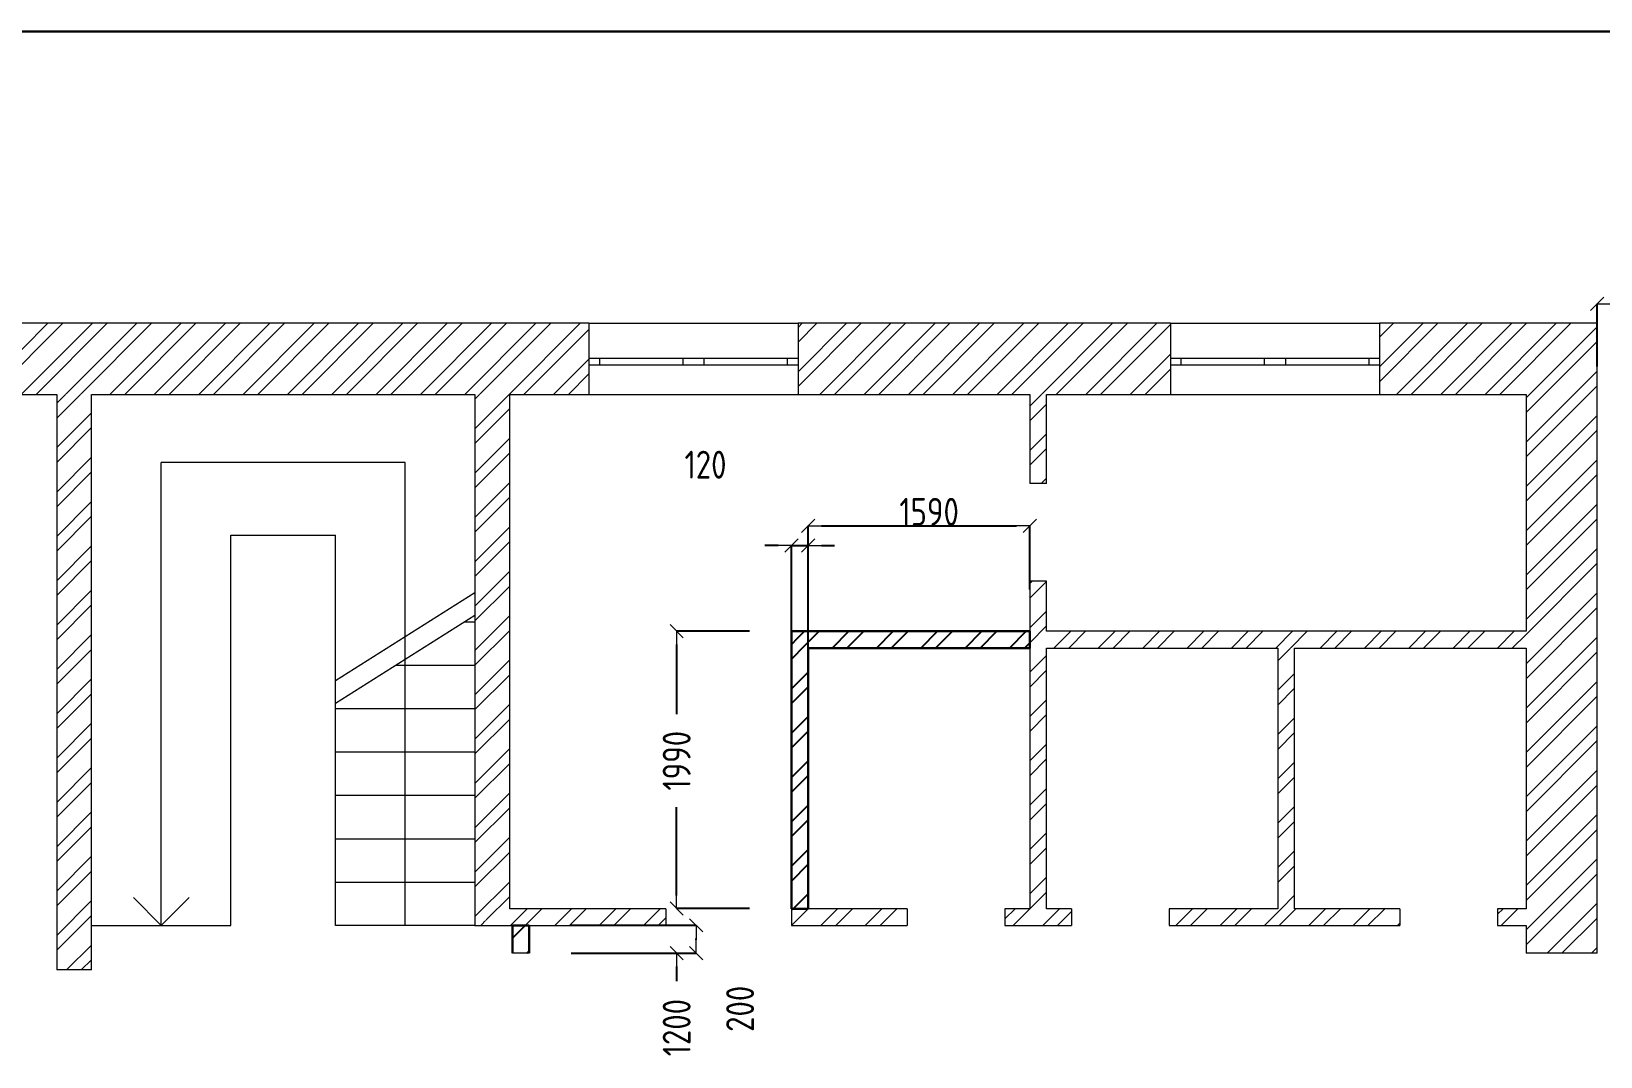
# Model space of a CAD drawing. Header units: millimetres. Extents: x -112594 to 313336, y -1917 to 255843.
# Drawn here: x 176941 to 188198, y 33807 to 41163 of the extents above; entities that cross this region are included whole.
import ezdxf

# ---------------------------------------------------------------- set-up
doc = ezdxf.new("R2010")
doc.units = ezdxf.units.MM
doc.header["$MEASUREMENT"] = 0
doc.set_wipeout_variables(frame=1)
doc.linetypes.add('Wipeout_Contour', pattern=[1000, 0, -1000])
for name, color, linetype, lineweight in [('2D - Общий_Ном._пера__1', 7, 'Continuous', 13), ('Двери ARCHICAD_Ном._пера__1', 7, 'Continuous', 13), ('Конструктив - Стены Несущие_Ном._пера__1', 7, 'Continuous', 13), ('Конструктив - Стены Несущие_Ном._пера__47', 7, 'Continuous', 30), ('Окна ARCHICAD_Ном._пера__1', 7, 'Continuous', 13)]:
    doc.layers.add(name, color=color, linetype=linetype, lineweight=lineweight)
doc.layers.add('Двери ARCHICAD', color=7, linetype='Continuous')
doc.layers.add('Конструктив - Стены Несущие', color=7, linetype='Continuous')
doc.layers.add('Конструктив - Стены Несущие_Ном._пера__63', color=7, linetype='Continuous', lineweight=25, true_color=0xff9955)
doc.styles.add('СГЕНЕРИР_СТИЛЬ_1', font='')
doc.styles.get('СГЕНЕРИР_СТИЛЬ_1').set_extended_font_data('GOST Type AU')
doc.dimstyles.new('СГЕНЕРИР_СТИЛЬ__1', dxfattribs={"dimtxt": 200, "dimasz": 95, "dimexe": 0.18, "dimexo": 300, "dimgap": 0.09, "dimtad": 1, "dimdec": 0, "dimzin": 0, "dimdsep": 46, "dimtxsty": 'СГЕНЕРИР_СТИЛЬ_1', "dimblk": 'ARROWHEAD_6', "dimblk1": 'ARROWHEAD_6', "dimblk2": 'ARROWHEAD_6', "dimcen": 0.09, "dimclrd": 7, "dimclre": 7, "dimclrt": 7, "dimazin": 0, "dimtfac": 1, "dimtdec": 4, "dimtmove": 0, "dimatfit": 3, "dimfxl": 1, "dimtolj": 1, "dimtzin": 0, "dimarcsym": 0})
doc.dimstyles.new('СГЕНЕРИР_СТИЛЬ__2', dxfattribs={"dimtxt": 200, "dimasz": 95, "dimexe": 0.18, "dimexo": 300, "dimgap": 0.09, "dimtad": 1, "dimtih": 1, "dimtoh": 1, "dimdec": 0, "dimzin": 0, "dimdsep": 46, "dimtxsty": 'СГЕНЕРИР_СТИЛЬ_1', "dimblk": 'ARROWHEAD_6', "dimblk1": 'ARROWHEAD_6', "dimblk2": 'ARROWHEAD_6', "dimcen": 0.09, "dimclrd": 7, "dimclre": 7, "dimclrt": 7, "dimazin": 0, "dimtfac": 1, "dimtdec": 4, "dimtmove": 0, "dimatfit": 3, "dimfxl": 1, "dimtolj": 1, "dimtzin": 0, "dimarcsym": 0})
doc.dimstyles.new('СГЕНЕРИР_СТИЛЬ__3', dxfattribs={"dimtxt": 200, "dimasz": 95, "dimexe": 0.18, "dimexo": 300, "dimgap": 0.09, "dimtad": 1, "dimtih": 1, "dimtoh": 1, "dimdec": 0, "dimzin": 0, "dimdsep": 46, "dimtxsty": 'СГЕНЕРИР_СТИЛЬ_1', "dimblk": 'ARROWHEAD_6', "dimblk1": 'ARROWHEAD_6', "dimblk2": 'ARROWHEAD_6', "dimcen": 0.09, "dimclrd": 7, "dimclre": 7, "dimclrt": 7, "dimazin": 0, "dimtfac": 1, "dimtdec": 4, "dimtmove": 2, "dimatfit": 3, "dimfxl": 1, "dimtolj": 1, "dimtzin": 0, "dimarcsym": 0})
doc.dimstyles.new('СГЕНЕРИР_СТИЛЬ__4', dxfattribs={"dimtxt": 200, "dimasz": 95, "dimexe": 0.18, "dimexo": 300, "dimgap": 0.09, "dimtad": 1, "dimdec": 0, "dimzin": 0, "dimdsep": 46, "dimtxsty": 'СГЕНЕРИР_СТИЛЬ_1', "dimblk": 'ARROWHEAD_6', "dimblk1": 'ARROWHEAD_6', "dimblk2": 'ARROWHEAD_6', "dimcen": 0.09, "dimclrd": 7, "dimclre": 7, "dimclrt": 7, "dimazin": 0, "dimtfac": 1, "dimtdec": 4, "dimtmove": 2, "dimatfit": 3, "dimfxl": 1, "dimtolj": 1, "dimtzin": 0, "dimarcsym": 0})
pattern_1 = [(45, (0, 0), (-159.09903, 159.09903), []), (45, (-53.03, 53.03), (-159.09903, 159.09903), [])]

# ---------------------------------------------------------------- blocks, each defined once
blk = doc.blocks.new('Простой Проем Двери_3')
at = {"layer": 'Двери ARCHICAD_Ном._пера__1', "color": 7, "linetype": 'Continuous', "lineweight": 13}
for p, q in [((-600, 0), (-600, 510)), ((600, 0), (600, 510))]:
    blk.add_line(p, q, dxfattribs=at)
blk = doc.blocks.new('Стена_2', base_point=(188173, 26859))
at = {"color": 254, "linetype": 'Wipeout_Contour', "lineweight": 0, "ltscale": 765902.925798}
blk.add_wipeout([(187663, 34549), (188173, 34549), (188173, 39069), (187663, 38559)], dxfattribs=at).dxf.layer = 'Конструктив - Стены Несущие'
at = {"layer": 'Конструктив - Стены Несущие', "linetype": 'Continuous', "lineweight": 0, "true_color": 0x000000}
h = blk.add_hatch(dxfattribs=at)
h.set_pattern_fill('КИРПИЧ_01', color=18, style=0, pattern_type=2)
h.set_pattern_definition(pattern_1)
h.paths.add_polyline_path([(187663, 34549), (188173, 34549), (188173, 39069), (187663, 38559)])
at = {"layer": 'Конструктив - Стены Несущие_Ном._пера__1', "color": 7, "linetype": 'Continuous', "lineweight": 13, "flags": 128}
for points in [[(188173, 34549), (188173, 39069)], [(187663, 38559), (187663, 36859)], [(187663, 36739), (187663, 34869)], [(187663, 34749), (187663, 34549)]]:
    blk.add_lwpolyline(points, dxfattribs=at)
at = {"layer": 'Двери ARCHICAD', "color": 21, "linetype": 'Continuous', "lineweight": 25, "true_color": 0xff9955, "xscale": -1, "zscale": 1000, "rotation": 90}
blk.add_blockref('Простой Проем Двери_3', (188173, 33949), dxfattribs=at)
blk = doc.blocks.new('Двустворчатое Окно 21_2')
at = {"layer": 'Окна ARCHICAD_Ном._пера__1', "color": 7, "linetype": 'Continuous', "lineweight": 13}
for p, q in [((-750, 250), (750, 250)), ((-750, 250), (-750, 0)), ((750, 250), (750, 0)), ((-750, 0), (-675, 0)), ((-750, 0), (-750, -50)), ((-750, 0), (-750, -50)), ((-675, 0), (-675, -50)), ((-675, 0), (-75, 0)), ((-75, -50), (-75, 0)), ((-75, 0), (0, 0)), ((0, 0), (75, 0)), ((75, 0), (75, -50)), ((75, 0), (675, 0)), ((675, -50), (675, 0)), ((675, 0), (750, 0)), ((750, 0), (750, -50)), ((750, 0), (750, -50)), ((-675, -50), (-750, -50)), ((-750, -50), (-750, -260)), ((-75, -50), (-675, -50)), ((0, -50), (-75, -50)), ((75, -50), (0, -50)), ((675, -50), (75, -50)), ((750, -50), (675, -50)), ((750, -50), (750, -260)), ((-750, -260), (750, -260))]:
    blk.add_line(p, q, dxfattribs=at)
blk = doc.blocks.new('Стена_3', base_point=(188173, 39069))
at = {"color": 254, "linetype": 'Wipeout_Contour', "lineweight": 0, "ltscale": 731395.405271}
blk.add_wipeout([(176421, 39069), (176421, 38559), (180941, 38559), (180941, 39069)], dxfattribs=at).dxf.layer = 'Конструктив - Стены Несущие'
at = {"color": 254, "linetype": 'Wipeout_Contour', "lineweight": 0, "ltscale": 751323.841852}
blk.add_wipeout([(182441, 39069), (182441, 38559), (185112, 38559), (185112, 39069)], dxfattribs=at).dxf.layer = 'Конструктив - Стены Несущие'
at = {"color": 254, "linetype": 'Wipeout_Contour', "lineweight": 0, "ltscale": 764981.077919}
blk.add_wipeout([(188173, 39069), (186612, 39069), (186612, 38559), (187663, 38559)], dxfattribs=at).dxf.layer = 'Конструктив - Стены Несущие'
at = {"layer": 'Конструктив - Стены Несущие', "linetype": 'Continuous', "lineweight": 0, "true_color": 0x000000}
h = blk.add_hatch(dxfattribs=at)
h.set_pattern_fill('КИРПИЧ_01', color=18, style=0, pattern_type=2)
h.set_pattern_definition(pattern_1)
h.paths.add_polyline_path([(176421, 39069), (176421, 38559), (180941, 38559), (180941, 39069)])
h = blk.add_hatch(dxfattribs=at)
h.set_pattern_fill('КИРПИЧ_01', color=18, style=0, pattern_type=2)
h.set_pattern_definition(pattern_1)
h.paths.add_polyline_path([(182441, 39069), (182441, 38559), (185112, 38559), (185112, 39069)])
h = blk.add_hatch(dxfattribs=at)
h.set_pattern_fill('КИРПИЧ_01', color=18, style=0, pattern_type=2)
h.set_pattern_definition(pattern_1)
h.paths.add_polyline_path([(188173, 39069), (186612, 39069), (186612, 38559), (187663, 38559)])
at = {"layer": 'Конструктив - Стены Несущие_Ном._пера__1', "color": 7, "linetype": 'Continuous', "lineweight": 13}
for p, q in [((180941, 39069), (180941, 38819)), ((182441, 39069), (182441, 38819)), ((185112, 39069), (185112, 38819)), ((186612, 39069), (186612, 38819)), ((180941, 38819), (180941, 38769)), ((180941, 38769), (180941, 38559)), ((182441, 38819), (182441, 38769)), ((182441, 38769), (182441, 38559)), ((185112, 38819), (185112, 38769)), ((185112, 38769), (185112, 38559)), ((186612, 38819), (186612, 38769)), ((186612, 38769), (186612, 38559))]:
    blk.add_line(p, q, dxfattribs=at)
at = {"layer": 'Конструктив - Стены Несущие_Ном._пера__1', "color": 7, "linetype": 'Continuous', "lineweight": 13, "flags": 128}
for points in [[(180941, 39069), (176421, 39069)], [(185112, 39069), (182441, 39069)], [(188173, 39069), (186612, 39069)], [(176421, 38559), (177123, 38559)], [(177373, 38559), (180123, 38559)], [(180373, 38559), (180941, 38559)], [(182441, 38559), (184103, 38559)], [(184223, 38559), (185112, 38559)], [(186612, 38559), (187663, 38559)]]:
    blk.add_lwpolyline(points, dxfattribs=at)
at = {"layer": 'Окна ARCHICAD_Ном._пера__1', "color": 7, "linetype": 'Continuous', "lineweight": 13, "zscale": 1000}
for p in [(181691, 38819), (185862, 38819)]:
    blk.add_blockref('Двустворчатое Окно 21_2', p, dxfattribs=at)
blk = doc.blocks.new('Простой Проем Двери_6')
at = {"layer": 'Двери ARCHICAD_Ном._пера__1', "color": 7, "linetype": 'Continuous', "lineweight": 13}
for p, q in [((-450, 0), (-450, 120)), ((450, 0), (450, 120))]:
    blk.add_line(p, q, dxfattribs=at)
blk = doc.blocks.new('Простой Проем Двери_7')
at = {"layer": 'Двери ARCHICAD_Ном._пера__1', "color": 7, "linetype": 'Continuous', "lineweight": 13}
for p, q in [((-350, 0), (-350, 120)), ((350, 0), (350, 120))]:
    blk.add_line(p, q, dxfattribs=at)
blk = doc.blocks.new('Стена_7', base_point=(180123, 34749))
at = {"color": 254, "linetype": 'Wipeout_Contour', "lineweight": 0, "ltscale": 736756.706279}
blk.add_wipeout([(180373, 34869), (180123, 34749), (181493, 34749), (181493, 34869)], dxfattribs=at).dxf.layer = 'Конструктив - Стены Несущие'
at = {"color": 254, "linetype": 'Wipeout_Contour', "lineweight": 0, "ltscale": 744370.924943}
blk.add_wipeout([(182393, 34869), (182393, 34749), (183224, 34749), (183224, 34869)], dxfattribs=at).dxf.layer = 'Конструктив - Стены Несущие'
at = {"color": 254, "linetype": 'Wipeout_Contour', "lineweight": 0, "ltscale": 749693.658307}
blk.add_wipeout([(183924, 34869), (183924, 34749), (184402, 34749), (184402, 34869)], dxfattribs=at).dxf.layer = 'Конструктив - Стены Несущие'
at = {"color": 254, "linetype": 'Wipeout_Contour', "lineweight": 0, "ltscale": 756640.36656}
blk.add_wipeout([(185102, 34869), (185102, 34749), (186758, 34749), (186758, 34869)], dxfattribs=at).dxf.layer = 'Конструктив - Стены Несущие'
at = {"color": 254, "linetype": 'Wipeout_Contour', "lineweight": 0, "ltscale": 763052.053288}
blk.add_wipeout([(187458, 34869), (187458, 34749), (187663, 34749), (187663, 34869)], dxfattribs=at).dxf.layer = 'Конструктив - Стены Несущие'
at = {"layer": 'Конструктив - Стены Несущие', "linetype": 'Continuous', "lineweight": 0, "true_color": 0x000000}
h = blk.add_hatch(dxfattribs=at)
h.set_pattern_fill('КИРПИЧ_01', color=18, style=0, pattern_type=2)
h.set_pattern_definition(pattern_1)
h.paths.add_polyline_path([(180373, 34869), (180123, 34749), (181493, 34749), (181493, 34869)])
h = blk.add_hatch(dxfattribs=at)
h.set_pattern_fill('КИРПИЧ_01', color=18, style=0, pattern_type=2)
h.set_pattern_definition(pattern_1)
h.paths.add_polyline_path([(182393, 34869), (182393, 34749), (183224, 34749), (183224, 34869)])
h = blk.add_hatch(dxfattribs=at)
h.set_pattern_fill('КИРПИЧ_01', color=18, style=0, pattern_type=2)
h.set_pattern_definition(pattern_1)
h.paths.add_polyline_path([(183924, 34869), (183924, 34749), (184402, 34749), (184402, 34869)])
h = blk.add_hatch(dxfattribs=at)
h.set_pattern_fill('КИРПИЧ_01', color=18, style=0, pattern_type=2)
h.set_pattern_definition(pattern_1)
h.paths.add_polyline_path([(185102, 34869), (185102, 34749), (186758, 34749), (186758, 34869)])
h = blk.add_hatch(dxfattribs=at)
h.set_pattern_fill('КИРПИЧ_01', color=18, style=0, pattern_type=2)
h.set_pattern_definition(pattern_1)
h.paths.add_polyline_path([(187458, 34869), (187458, 34749), (187663, 34749), (187663, 34869)])
at = {"layer": 'Конструктив - Стены Несущие_Ном._пера__1', "color": 7, "linetype": 'Continuous', "lineweight": 13, "flags": 128}
for points in [[(181493, 34869), (180373, 34869)], [(183224, 34869), (182393, 34869)], [(184103, 34869), (183924, 34869)], [(184402, 34869), (184223, 34869)], [(185883, 34869), (185102, 34869)], [(186758, 34869), (186003, 34869)], [(187663, 34869), (187458, 34869)], [(180123, 34749), (181493, 34749)], [(182393, 34749), (183224, 34749)], [(183924, 34749), (184402, 34749)], [(185102, 34749), (186758, 34749)], [(187458, 34749), (187663, 34749)]]:
    blk.add_lwpolyline(points, dxfattribs=at)
at = {"layer": 'Двери ARCHICAD', "color": 21, "linetype": 'Continuous', "lineweight": 25, "true_color": 0xff9955, "zscale": 1000, "rotation": 180}
for name, p in [('Простой Проем Двери_6', (181943, 34869)), ('Простой Проем Двери_7', (184752, 34869)), ('Простой Проем Двери_7', (187108, 34869))]:
    blk.add_blockref(name, p, dxfattribs=at)
at = {"layer": 'Двери ARCHICAD', "color": 21, "linetype": 'Continuous', "lineweight": 25, "true_color": 0xff9955, "xscale": -1, "zscale": 1000, "rotation": 180}
blk.add_blockref('Простой Проем Двери_7', (183574, 34869), dxfattribs=at)
blk = doc.blocks.new('Простой Проем Двери_9')
at = {"layer": 'Двери ARCHICAD_Ном._пера__1', "color": 7, "linetype": 'Continuous', "lineweight": 13}
for p, q in [((-450, 0), (-450, 250)), ((450, 0), (450, 250))]:
    blk.add_line(p, q, dxfattribs=at)
blk = doc.blocks.new('Стена_13', base_point=(177123, 39069))
at = {"color": 254, "linetype": 'Wipeout_Contour', "lineweight": 0, "ltscale": 723907.320211}
blk.add_wipeout([(177373, 38559), (177123, 38559), (177123, 34429), (177373, 34429)], dxfattribs=at).dxf.layer = 'Конструктив - Стены Несущие'
at = {"color": 254, "linetype": 'Wipeout_Contour', "lineweight": 0, "ltscale": 721423.451879}
blk.add_wipeout([(177373, 33529), (177123, 33529), (177123, 33149), (177373, 33149)], dxfattribs=at).dxf.layer = 'Конструктив - Стены Несущие'
at = {"layer": 'Конструктив - Стены Несущие', "linetype": 'Continuous', "lineweight": 0, "true_color": 0x000000}
h = blk.add_hatch(dxfattribs=at)
h.set_pattern_fill('КИРПИЧ_01', color=18, style=0, pattern_type=2)
h.set_pattern_definition(pattern_1)
h.paths.add_polyline_path([(177373, 38559), (177123, 38559), (177123, 34429), (177373, 34429)])
h = blk.add_hatch(dxfattribs=at)
h.set_pattern_fill('КИРПИЧ_01', color=18, style=0, pattern_type=2)
h.set_pattern_definition(pattern_1)
h.paths.add_polyline_path([(177373, 33529), (177123, 33529), (177123, 33149), (177373, 33149)])
at = {"layer": 'Конструктив - Стены Несущие_Ном._пера__1', "color": 7, "linetype": 'Continuous', "lineweight": 13, "flags": 128}
for points in [[(177123, 38559), (177123, 34429)], [(177373, 34429), (177373, 38559)], [(177123, 33529), (177123, 33149)], [(177373, 33149), (177373, 33529)]]:
    blk.add_lwpolyline(points, dxfattribs=at)
at = {"layer": 'Двери ARCHICAD', "color": 21, "linetype": 'Continuous', "lineweight": 25, "true_color": 0xff9955, "xscale": -1, "zscale": 1000, "rotation": 90}
blk.add_blockref('Простой Проем Двери_9', (177373, 33979), dxfattribs=at)
blk = doc.blocks.new('Стена_14', base_point=(180123, 39069))
at = {"color": 254, "linetype": 'Wipeout_Contour', "lineweight": 0, "ltscale": 735807.461259}
blk.add_wipeout([(180123, 38559), (180123, 34749), (180373, 34869), (180373, 38559)], dxfattribs=at).dxf.layer = 'Конструктив - Стены Несущие'
at = {"layer": 'Конструктив - Стены Несущие', "linetype": 'Continuous', "lineweight": 0, "true_color": 0x000000}
h = blk.add_hatch(dxfattribs=at)
h.set_pattern_fill('КИРПИЧ_01', color=18, style=0, pattern_type=2)
h.set_pattern_definition(pattern_1)
h.paths.add_polyline_path([(180123, 38559), (180123, 34749), (180373, 34869), (180373, 38559)])
at = {"layer": 'Конструктив - Стены Несущие_Ном._пера__1', "color": 7, "linetype": 'Continuous', "lineweight": 13, "flags": 128}
for points in [[(180123, 38559), (180123, 34749)], [(180373, 34869), (180373, 38559)]]:
    blk.add_lwpolyline(points, dxfattribs=at)
blk = doc.blocks.new('Стена_15', base_point=(184103, 39069))
at = {"color": 254, "linetype": 'Wipeout_Contour', "lineweight": 0, "ltscale": 752363.532382}
blk.add_wipeout([(184223, 38559), (184103, 38559), (184103, 37919), (184223, 37919)], dxfattribs=at).dxf.layer = 'Конструктив - Стены Несущие'
at = {"color": 254, "linetype": 'Wipeout_Contour', "lineweight": 0, "ltscale": 750640.927556}
blk.add_wipeout([(184223, 37219), (184103, 37219), (184103, 34869), (184223, 34869)], dxfattribs=at).dxf.layer = 'Конструктив - Стены Несущие'
at = {"layer": 'Конструктив - Стены Несущие', "linetype": 'Continuous', "lineweight": 0, "true_color": 0x000000}
h = blk.add_hatch(dxfattribs=at)
h.set_pattern_fill('КИРПИЧ_01', color=18, style=0, pattern_type=2)
h.set_pattern_definition(pattern_1)
h.paths.add_polyline_path([(184223, 38559), (184103, 38559), (184103, 37919), (184223, 37919)])
h = blk.add_hatch(dxfattribs=at)
h.set_pattern_fill('КИРПИЧ_01', color=18, style=0, pattern_type=2)
h.set_pattern_definition(pattern_1)
h.paths.add_polyline_path([(184223, 37219), (184103, 37219), (184103, 34869), (184223, 34869)])
at = {"layer": 'Конструктив - Стены Несущие_Ном._пера__1', "color": 7, "linetype": 'Continuous', "lineweight": 13, "flags": 128}
for points in [[(184103, 38559), (184103, 37919)], [(184223, 37919), (184223, 38559)], [(184103, 37219), (184103, 34869)], [(184223, 36859), (184223, 37219)], [(184223, 34869), (184223, 36739)]]:
    blk.add_lwpolyline(points, dxfattribs=at)
at = {"layer": 'Двери ARCHICAD', "color": 21, "linetype": 'Continuous', "lineweight": 25, "true_color": 0xff9955, "xscale": -1, "zscale": 1000, "rotation": 90}
blk.add_blockref('Простой Проем Двери_7', (184223, 37569), dxfattribs=at)
blk = doc.blocks.new('Стена_16', base_point=(188173, 36859))
at = {"color": 254, "linetype": 'Wipeout_Contour', "lineweight": 0, "ltscale": 758197.136784}
blk.add_wipeout([(187663, 36859), (184223, 36859), (184223, 36739), (187663, 36739)], dxfattribs=at).dxf.layer = 'Конструктив - Стены Несущие'
at = {"layer": 'Конструктив - Стены Несущие', "linetype": 'Continuous', "lineweight": 0, "true_color": 0x000000}
h = blk.add_hatch(dxfattribs=at)
h.set_pattern_fill('КИРПИЧ_01', color=18, style=0, pattern_type=2)
h.set_pattern_definition(pattern_1)
h.paths.add_polyline_path([(187663, 36859), (184223, 36859), (184223, 36739), (187663, 36739)])
at = {"layer": 'Конструктив - Стены Несущие_Ном._пера__1', "color": 7, "linetype": 'Continuous', "lineweight": 13, "flags": 128}
for points in [[(187663, 36859), (184223, 36859)], [(184223, 36739), (185883, 36739)], [(186003, 36739), (187663, 36739)]]:
    blk.add_lwpolyline(points, dxfattribs=at)
blk = doc.blocks.new('Стена_17', base_point=(185943, 36859))
at = {"color": 254, "linetype": 'Wipeout_Contour', "lineweight": 0, "ltscale": 757442.226592}
blk.add_wipeout([(185883, 36739), (185883, 34869), (186003, 34869), (186003, 36739)], dxfattribs=at).dxf.layer = 'Конструктив - Стены Несущие'
at = {"layer": 'Конструктив - Стены Несущие', "linetype": 'Continuous', "lineweight": 0, "true_color": 0x000000}
h = blk.add_hatch(dxfattribs=at)
h.set_pattern_fill('КИРПИЧ_01', color=18, style=0, pattern_type=2)
h.set_pattern_definition(pattern_1)
h.paths.add_polyline_path([(185883, 36739), (185883, 34869), (186003, 34869), (186003, 36739)])
at = {"layer": 'Конструктив - Стены Несущие_Ном._пера__1', "color": 7, "linetype": 'Continuous', "lineweight": 13, "flags": 128}
for points in [[(185883, 36739), (185883, 34869)], [(186003, 34869), (186003, 36739)]]:
    blk.add_lwpolyline(points, dxfattribs=at)
blk = doc.blocks.new('Простой Проем Двери_10')
at = {"layer": 'Двери ARCHICAD_Ном._пера__1', "color": 7, "linetype": 'Continuous', "lineweight": 13}
for p, q in [((-600, 0), (-600, -120)), ((600, 0), (600, -120))]:
    blk.add_line(p, q, dxfattribs=at)
blk = doc.blocks.new('Стена_20', base_point=(180513, 33149))
at = {"color": 254, "linetype": 'Wipeout_Contour', "lineweight": 0, "ltscale": 734996.102923}
blk.add_wipeout([(180393, 34549), (180513, 34549), (180513, 34749), (180393, 34749)], dxfattribs=at).dxf.layer = 'Конструктив - Стены Несущие'
at = {"color": 254, "linetype": 'Wipeout_Contour', "lineweight": 0, "ltscale": 733960.747203}
blk.add_wipeout([(180393, 33149), (180513, 33149), (180513, 33349), (180393, 33349)], dxfattribs=at).dxf.layer = 'Конструктив - Стены Несущие'
at = {"layer": 'Конструктив - Стены Несущие_Ном._пера__63', "linetype": 'Continuous', "lineweight": 25, "true_color": 0xff9955}
h = blk.add_hatch(dxfattribs=at)
h.set_pattern_fill('КИРПИЧ_01', color=21, style=0, pattern_type=2)
h.set_pattern_definition(pattern_1)
h.paths.add_polyline_path([(180393, 34549), (180513, 34549), (180513, 34749), (180393, 34749)])
h = blk.add_hatch(dxfattribs=at)
h.set_pattern_fill('КИРПИЧ_01', color=21, style=0, pattern_type=2)
h.set_pattern_definition(pattern_1)
h.paths.add_polyline_path([(180393, 33149), (180513, 33149), (180513, 33349), (180393, 33349)])
at = {"layer": 'Конструктив - Стены Несущие_Ном._пера__47', "color": 7, "linetype": 'Continuous', "lineweight": 30, "flags": 128}
for points in [[(180513, 34749), (180393, 34749)], [(180393, 34749), (180393, 34549)], [(180513, 34549), (180513, 34749)], [(180393, 33349), (180393, 33149)], [(180513, 33149), (180513, 33349)], [(180393, 33149), (180513, 33149)]]:
    blk.add_lwpolyline(points, dxfattribs=at)
at = {"layer": 'Двери ARCHICAD_Ном._пера__1', "color": 7, "linetype": 'Continuous', "lineweight": 13, "xscale": -1, "zscale": 1000, "rotation": 270}
blk.add_blockref('Простой Проем Двери_10', (180513, 33949), dxfattribs=at)
blk = doc.blocks.new('Стена_34', base_point=(182393, 34749))
at = {"color": 254, "linetype": 'Wipeout_Contour', "lineweight": 0, "ltscale": 743762.441737}
blk.add_wipeout([(182513, 34869), (182513, 36739), (182393, 36859), (182393, 34869)], dxfattribs=at).dxf.layer = 'Конструктив - Стены Несущие'
at = {"layer": 'Конструктив - Стены Несущие_Ном._пера__63', "linetype": 'Continuous', "lineweight": 25, "true_color": 0xff9955}
h = blk.add_hatch(dxfattribs=at)
h.set_pattern_fill('КИРПИЧ_01', color=21, style=0, pattern_type=2)
h.set_pattern_definition(pattern_1)
h.paths.add_polyline_path([(182513, 34869), (182513, 36739), (182393, 36859), (182393, 34869)])
at = {"layer": 'Конструктив - Стены Несущие_Ном._пера__47', "color": 7, "linetype": 'Continuous', "lineweight": 30, "flags": 128}
for points in [[(182393, 36859), (182393, 34869)], [(182513, 34869), (182513, 36739)], [(182393, 34869), (182513, 34869)]]:
    blk.add_lwpolyline(points, dxfattribs=at)
blk = doc.blocks.new('Стена_35', base_point=(182393, 36739))
at = {"color": 254, "linetype": 'Wipeout_Contour', "lineweight": 0, "ltscale": 747741.785722}
blk.add_wipeout([(182513, 36739), (184103, 36739), (184103, 36859), (182393, 36859)], dxfattribs=at).dxf.layer = 'Конструктив - Стены Несущие'
at = {"layer": 'Конструктив - Стены Несущие_Ном._пера__63', "linetype": 'Continuous', "lineweight": 25, "true_color": 0xff9955}
h = blk.add_hatch(dxfattribs=at)
h.set_pattern_fill('КИРПИЧ_01', color=21, style=0, pattern_type=2)
h.set_pattern_definition(pattern_1)
h.paths.add_polyline_path([(182513, 36739), (184103, 36739), (184103, 36859), (182393, 36859)])
at = {"layer": 'Конструктив - Стены Несущие_Ном._пера__47', "color": 7, "linetype": 'Continuous', "lineweight": 30, "flags": 128}
for points in [[(184103, 36859), (182393, 36859)], [(184103, 36739), (184103, 36859)], [(182513, 36739), (184103, 36739)]]:
    blk.add_lwpolyline(points, dxfattribs=at)
blk = doc.blocks.new('Линия_1', base_point=(177873, 34749))
at = {"layer": '2D - Общий_Ном._пера__1', "color": 7, "linetype": 'Continuous', "lineweight": 13}
for q in [(177873, 38070), (177673, 34949), (178073, 34949)]:
    blk.add_line((177873, 34749), q, dxfattribs=at)
blk = doc.blocks.new('ARROWHEAD_6')
at = {"color": 0, "linetype": 'Continuous', "lineweight": 0}
for p, q in [((0, 0), (-1, 0)), ((-0.5, -0.5), (0.5, 0.5))]:
    blk.add_line(p, q, dxfattribs=at)
blk = doc.blocks.new('*D114')
at = {"color": 7, "linetype": 'Continuous', "lineweight": -2, "transparency": 16777216}
for p, q in [((180813, 34549), (181570, 34549)), ((181570, 34454), (181570, 34348)), ((181570, 33444), (181570, 33681)), ((180813, 33349), (181570, 33349))]:
    blk.add_line(p, q, dxfattribs=at)
at = {"color": 7, "linetype": 'Continuous', "lineweight": -2, "transparency": 16777216, "xscale": 95, "yscale": 95, "zscale": 95}
for p, rotation in [((181570, 34549), 90), ((181570, 33349), 270)]:
    blk.add_blockref('ARROWHEAD_6', p, dxfattribs=dict(at, rotation=rotation))
at = {"color": 7, "linetype": 'Continuous', "lineweight": 13, "transparency": 16777216, "insert": (181570, 34015), "char_height": 200, "attachment_point": 5, "rotation": 90, "style": 'СГЕНЕРИР_СТИЛЬ_1'}
blk.add_mtext('\\A1;1200', dxfattribs=at)
blk = doc.blocks.new('*D115')
at = {"color": 7, "linetype": 'Continuous', "lineweight": -2, "transparency": 16777216}
for p, q in [((180813, 34749), (181710, 34749)), ((181710, 34644), (181710, 34654)), ((180813, 34549), (181710, 34549))]:
    blk.add_line(p, q, dxfattribs=at)
at = {"color": 7, "linetype": 'Continuous', "lineweight": -2, "transparency": 16777216, "xscale": 95, "yscale": 95, "zscale": 95}
for p, rotation in [((181710, 34749), 90), ((181710, 34549), 270)]:
    blk.add_blockref('ARROWHEAD_6', p, dxfattribs=dict(at, rotation=rotation))
at = {"color": 7, "linetype": 'Continuous', "lineweight": 13, "transparency": 16777216, "insert": (182025, 34150), "char_height": 200, "attachment_point": 5, "rotation": 90, "style": 'СГЕНЕРИР_СТИЛЬ_1'}
blk.add_mtext('\\A1;200', dxfattribs=at)
blk = doc.blocks.new('*D119')
at = {"color": 7, "linetype": 'Continuous', "lineweight": -2, "transparency": 16777216}
for p, q in [((188173, 38759), (188173, 39209)), ((188268, 39209), (191588, 39209)), ((191683, 34864), (191683, 39209))]:
    blk.add_line(p, q, dxfattribs=at)
at = {"color": 7, "linetype": 'Continuous', "lineweight": -2, "transparency": 16777216, "xscale": 95, "yscale": 95, "zscale": 95, "rotation": 180}
blk.add_blockref('ARROWHEAD_6', (188173, 39209), dxfattribs=at)
at = {"color": 7, "linetype": 'Continuous', "lineweight": -2, "transparency": 16777216, "xscale": 95, "yscale": 95, "zscale": 95}
blk.add_blockref('ARROWHEAD_6', (191683, 39209), dxfattribs=at)
at = {"color": 7, "linetype": 'Continuous', "lineweight": 13, "transparency": 16777216, "insert": (190008, 39309), "char_height": 200, "attachment_point": 5, "style": 'СГЕНЕРИР_СТИЛЬ_1'}
blk.add_mtext('\\A1;3510', dxfattribs=at)
blk = doc.blocks.new('*D121')
at = {"color": 7, "linetype": 'Continuous', "lineweight": -2, "transparency": 16777216}
for p, q in [((182298, 37475), (182203, 37475)), ((182393, 36044), (182393, 37476)), ((182393, 37475), (182513, 37475)), ((182513, 36044), (182513, 37476)), ((182608, 37475), (182703, 37475))]:
    blk.add_line(p, q, dxfattribs=at)
at = {"color": 7, "linetype": 'Continuous', "lineweight": -2, "transparency": 16777216, "xscale": 95, "yscale": 95, "zscale": 95}
blk.add_blockref('ARROWHEAD_6', (182393, 37475), dxfattribs=at)
at = {"color": 7, "linetype": 'Continuous', "lineweight": -2, "transparency": 16777216, "xscale": 95, "yscale": 95, "zscale": 95, "rotation": 180}
blk.add_blockref('ARROWHEAD_6', (182513, 37475), dxfattribs=at)
at = {"color": 7, "linetype": 'Continuous', "lineweight": 13, "transparency": 16777216, "insert": (181777, 38054), "char_height": 200, "attachment_point": 5, "style": 'СГЕНЕРИР_СТИЛЬ_1'}
blk.add_mtext('\\A1;120', dxfattribs=at)
blk = doc.blocks.new('*D122')
at = {"color": 7, "linetype": 'Continuous', "lineweight": -2, "transparency": 16777216}
for p, q in [((182513, 36044), (182513, 37616)), ((182608, 37615), (184008, 37615)), ((184103, 37159), (184103, 37616))]:
    blk.add_line(p, q, dxfattribs=at)
at = {"color": 7, "linetype": 'Continuous', "lineweight": -2, "transparency": 16777216, "xscale": 95, "yscale": 95, "zscale": 95, "rotation": 180}
blk.add_blockref('ARROWHEAD_6', (182513, 37615), dxfattribs=at)
at = {"color": 7, "linetype": 'Continuous', "lineweight": -2, "transparency": 16777216, "xscale": 95, "yscale": 95, "zscale": 95}
blk.add_blockref('ARROWHEAD_6', (184103, 37615), dxfattribs=at)
at = {"color": 7, "linetype": 'Continuous', "lineweight": 13, "transparency": 16777216, "insert": (183381, 37716), "char_height": 200, "attachment_point": 5, "style": 'СГЕНЕРИР_СТИЛЬ_1'}
blk.add_mtext('\\A1;1590', dxfattribs=at)
blk = doc.blocks.new('*D123')
at = {"color": 7, "linetype": 'Continuous', "lineweight": -2, "transparency": 16777216}
for p, q in [((182093, 36859), (181570, 36859)), ((181570, 36764), (181570, 36263)), ((181570, 34964), (181570, 35596)), ((182093, 34869), (181570, 34869))]:
    blk.add_line(p, q, dxfattribs=at)
at = {"color": 7, "linetype": 'Continuous', "lineweight": -2, "transparency": 16777216, "xscale": 95, "yscale": 95, "zscale": 95}
for p, rotation in [((181570, 36859), 90), ((181570, 34869), 270)]:
    blk.add_blockref('ARROWHEAD_6', p, dxfattribs=dict(at, rotation=rotation))
at = {"color": 7, "linetype": 'Continuous', "lineweight": 13, "transparency": 16777216, "insert": (181570, 35930), "char_height": 200, "attachment_point": 5, "rotation": 90, "style": 'СГЕНЕРИР_СТИЛЬ_1'}
blk.add_mtext('\\A1;1990', dxfattribs=at)

msp = doc.modelspace()

# ---------------------------------------------------------------- linework, layer by layer
at = {"color": 7, "linetype": 'Continuous', "lineweight": 30}
msp.add_line((167693.17891, 41162.99205), (194893.17891, 41162.99205), dxfattribs=at)
at = {"color": 7, "linetype": 'Continuous', "lineweight": 13}
for p, q in [((179622.69625, 38069.6762), (177872.69625, 38069.6762)), ((179622.69625, 34748.50836), (179622.69625, 38069.6762)), ((178372.69625, 34748.50836), (178372.69625, 37548.50836)), ((178372.69625, 37548.50836), (179122.69625, 37548.50836)), ((179122.69625, 34748.50836), (179122.69625, 37548.50836))]:
    msp.add_line(p, q, dxfattribs=at)

# ---------------------------------------------------------------- block references
at = {"color": 7, "lineweight": 13}
msp.add_blockref('Стена_2', (188172.69625, 26858.50836), dxfattribs=at)
at = {"color": 7, "linetype": 'Continuous', "lineweight": 13}
msp.add_blockref('Линия_1', (177872.69625, 34748.50836), dxfattribs=at)

# ---------------------------------------------------------------- next in the draw order: block references
at = {"color": 7, "lineweight": 13}
for name, p in [('Стена_3', (188172.69625, 39068.50836)), ('Стена_7', (180122.69625, 34748.50836))]:
    msp.add_blockref(name, p, dxfattribs=at)

# ---------------------------------------------------------------- next in the draw order: block references
for name, p in [('Стена_13', (177122.69625, 39068.50836)), ('Стена_14', (180122.69625, 39068.50836)), ('Стена_15', (184102.69625, 39068.50836))]:
    msp.add_blockref(name, p, dxfattribs=at)
at = {"color": 7, "lineweight": 30}
msp.add_blockref('Стена_34', (182392.65787, 34748.50836), dxfattribs=at)

# ---------------------------------------------------------------- next in the draw order: dimensions: what is measured, and where the dimension line sits
at = {"color": 7, "linetype": 'Continuous', "lineweight": 13}
dim = msp.add_linear_dim(base=(191682.69625, 39208.50836), p1=(188172.69625, 38458.50836), p2=(191682.69625, 34563.50836), dimstyle='СГЕНЕРИР_СТИЛЬ__2', dxfattribs=at)
dim.commit()
dim.dimension.update_dxf_attribs({"geometry": '*D119', "text_midpoint": (190008.43825, 39208.50836), "dimtype": 160})

# ---------------------------------------------------------------- next in the draw order: linework, layer by layer
for p, q in [((180122.69625, 37135.44073), (179122.69625, 36502.87696)), ((180122.69625, 36972.19847), (179122.69625, 36339.6347)), ((180050.1149, 36926.28614), (180122.69625, 36926.28614)), ((179558.28921, 36615.17503), (180122.69625, 36615.17503)), ((179122.69625, 36304.06391), (180122.69625, 36304.06391)), ((179122.69625, 35992.9528), (180122.69625, 35992.9528)), ((179122.69625, 35681.84169), (180122.69625, 35681.84169)), ((179122.69625, 35370.73058), (180122.69625, 35370.73058)), ((179122.69625, 35059.61947), (180122.69625, 35059.61947)), ((177372.69625, 34748.50836), (178372.69625, 34748.50836)), ((180122.69625, 34748.50836), (179122.69625, 34748.50836))]:
    msp.add_line(p, q, dxfattribs=at)

# ---------------------------------------------------------------- next in the draw order: block references
at = {"color": 7, "lineweight": 30}
for name, p in [('Стена_35', (182392.65787, 36738.50836)), ('Стена_20', (180512.69625, 33148.50836))]:
    msp.add_blockref(name, p, dxfattribs=at)
at = {"color": 7, "lineweight": 13}
msp.add_blockref('Стена_16', (188172.69625, 36858.50836), dxfattribs=at)

# ---------------------------------------------------------------- next in the draw order: block references
msp.add_blockref('Стена_17', (185942.69625, 36858.50836), dxfattribs=at)

# ---------------------------------------------------------------- next in the draw order: dimensions: what is measured, and where the dimension line sits
at = {"color": 7, "linetype": 'Continuous', "lineweight": 13}
for base, p1, p2, dimstyle, picture, middle in [((182512.65787, 37475.45889), (182392.65787, 35743.50836), (182512.65787, 35743.50836), 'СГЕНЕРИР_СТИЛЬ__3', '*D121', (181776.60717, 38053.76748)), ((184102.69625, 37615.45889), (182512.65787, 35743.50836), (184102.69625, 36858.50836), 'СГЕНЕРИР_СТИЛЬ__2', '*D122', (183380.66104, 37615.45889))]:
    dim = msp.add_linear_dim(base=base, p1=p1, p2=p2, dimstyle=dimstyle, dxfattribs=at)
    dim.commit()
    dim.dimension.update_dxf_attribs({"geometry": picture, "text_midpoint": middle, "dimtype": 160})
for base, p1, p2, dimstyle, picture, middle in [((181569.73519, 36858.50836), (182392.65787, 34868.50836), (182392.65787, 36858.50836), 'СГЕНЕРИР_СТИЛЬ__1', '*D123', (181569.73519, 35929.70435)), ((181709.73519, 34748.50836), (180512.69625, 34548.50836), (180512.69625, 34748.50836), 'СГЕНЕРИР_СТИЛЬ__4', '*D115', (182025.16523, 34149.62043)), ((181569.73519, 34548.50836), (180512.69625, 33348.50836), (180512.69625, 34548.50836), 'СГЕНЕРИР_СТИЛЬ__1', '*D114', (181569.73519, 34014.70435))]:
    dim = msp.add_linear_dim(base=base, p1=p1, p2=p2, angle=90, dimstyle=dimstyle, dxfattribs=at)
    dim.commit()
    dim.dimension.update_dxf_attribs({"geometry": picture, "text_midpoint": middle, "dimtype": 160, "text_rotation": 90})

doc.saveas('drawing.dxf')
